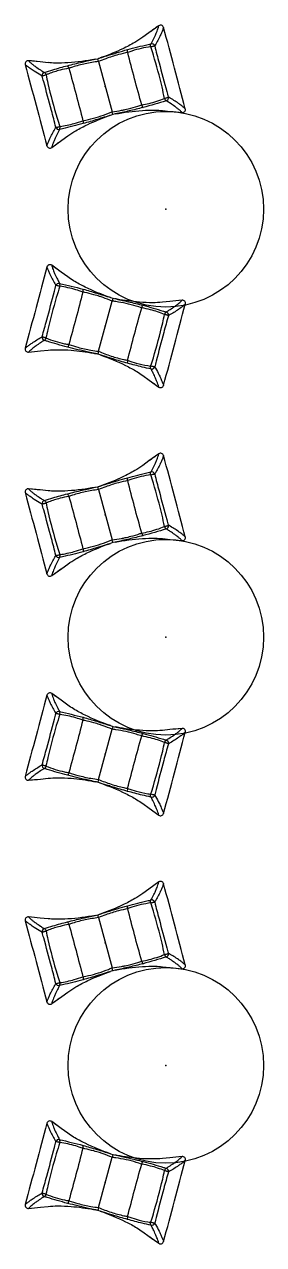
# Model space of a CAD drawing. Header units: inches. Extents: x -2 to 764, y -6 to 562.
# Drawn here: x 551.3 to 588, y 362.2 to 549.3 of the extents above; entities that cross this region are included whole.
import ezdxf

# ---------------------------------------------------------------- set-up
doc = ezdxf.new("R2010")
doc.units = ezdxf.units.IN
doc.header["$MEASUREMENT"] = 0
doc.layers.get('0').update_dxf_attribs({"true_color": 0xffffff})
doc.layers.add('SEAT', color=5, linetype='Continuous')
doc.layers.add('TABLE', color=6, linetype='Continuous')

# ---------------------------------------------------------------- blocks, each defined once
blk = doc.blocks.new('ONOPHN100_0P')
at = {"layer": 'SEAT'}
for p, q in [((-6.89, 10.35), (-6.89, 10.35)), ((-6.89, 10.35), (-6.23, 8.6)), ((-6.45, 10.99), (-6.45, 10.99)), ((6.25, 8.66), (6.89, 10.35)), ((6.45, 10.99), (6.45, 10.99)), ((6.89, 10.35), (6.89, 10.35)), ((-6.23, 8.6), (-5.81, 7.52)), ((5.81, 7.51), (6.25, 8.66)), ((-4.16, 4.68), (-4.16, 4.68)), ((4.16, 4.68), (4.16, 4.68)), ((-3.99, 0), (3.99, 0)), ((-4.16, -4.67), (-4.16, -4.67)), ((-6.25, -8.66), (-6.89, -10.35)), ((-5.81, -7.52), (-6.25, -8.66)), ((6.22, -8.59), (5.81, -7.51)), ((6.89, -10.35), (6.22, -8.59)), ((-6.89, -10.35), (-6.89, -10.35)), ((-6.45, -10.99), (-6.45, -10.99)), ((6.45, -10.99), (6.45, -10.99)), ((6.89, -10.35), (6.89, -10.35))]:
    blk.add_line(p, q, dxfattribs=at)
for points in [[(-6.89, 10.35, 0.000576), (-6.23, 8.6)], [(-4.52, 8.47, 0.009117), (-4.88, 8.8, 0.011753), (-5.54, 9.39, 0.010534), (-5.99, 9.75, 0.024491), (-6.66, 10.22, 0.01259), (-6.89, 10.35)], [(6.45, 10.99, 0.001084), (-6.45, 10.99)], [(-6.45, 10.99, -0.01081), (-6.22, 10.83, -0.012963), (-5.83, 10.54, -0.010028), (-5.4, 10.19, -0.010192), (-4.76, 9.62, -0.007945), (-4.15, 9.03, -0.002336), (-4.06, 8.94)], [(6.45, 10.99, 0.010899), (6.22, 10.83, 0.013073), (5.83, 10.54, 0.010115), (5.4, 10.19, 0.010281), (4.76, 9.62, 0.008001), (4.15, 9.03, 0.002339), (4.06, 8.94)], [(6.89, 10.35, 0.022006), (6.47, 10.1, 0.011915), (6.14, 9.86, 0.01174), (5.7, 9.52, 0.012451), (5.05, 8.96, 0.007712), (4.61, 8.56, 0.002494), (4.52, 8.47)], [(6.25, 8.66, 0.000538), (6.89, 10.35)], [(-5.82, 7.52, -0.024105), (-5.37, 6.12, -0.022092), (-4.91, 4.1, -0.025224), (-4.47, 0.67, -0.002359), (-4.45, 0.38)], [(-4.6, 4.77, -0.010426), (-4.54, 8.01, -0.001684), (-4.52, 8.47)], [(-4.1, 8.32, 0.043842), (-4.21, 5.36, 0.008582), (-4.16, 4.68)], [(4.1, 8.32, 0.004912), (2.31, 8.4, 0.015341), (-2.76, 8.38, 0.003303), (-4.1, 8.32)], [(-4.06, 8.94, 0.002567), (-1.39, 8.92, 0.002081), (3.17, 8.93, 0.000903), (4.06, 8.94)], [(4.16, 4.68, 0.014406), (4.23, 5.82, 0.037374), (4.1, 8.32)], [(4.45, 0.38, -0.031224), (5, 4.55, -0.023274), (5.47, 6.5, -0.017853), (5.81, 7.51)], [(4.52, 8.47, -0.012362), (4.6, 4.77)], [(-4.45, 0.38, -0.003378), (-4.51, 1.48, -0.007378), (-4.6, 4.77)], [(-4.52, 4.72, -0.014937), (-4.6, 4.77)], [(-4.16, 4.68, -0.021227), (-4.33, 4.68, -0.016305), (-4.42, 4.69, -0.01729), (-4.48, 4.71, -0.016869)], [(-4.16, 4.68, 0.013087), (-4.21, 3.22, 0.025229), (-4.12, 1.17, 0.011194), (-3.99, 0)], [(4.16, 4.68, -0.006413), (-4.16, 4.68)], [(3.99, 0, 0.013875), (4.15, 1.46, 0.007933), (4.19, 2.05, 0.011518), (4.21, 2.93, 0.014092), (4.18, 4.39, 0.002459), (4.16, 4.68)], [(4.16, 4.68, 0.021212), (4.33, 4.68, 0.016294), (4.42, 4.69, 0.01686), (4.52, 4.72, 0.014931)], [(4.6, 4.77, -0.001497), (4.58, 3.67, -0.002689), (4.55, 2.58, -0.002373), (4.51, 1.48, -0.002861), (4.45, 0.38)], [(4.59, 4.75, 0.059376), (4.6, 4.77)], [(-4.43, 0, -0.000671), (-4.44, 0.19, -0.000373), (-4.45, 0.38)], [(-3.99, 0, 0.000527), (-4.43, 0)], [(-3.99, 0, 0.022147), (-4.19, -2.05, 0.023452), (-4.19, -4.09, 0.004957), (-4.16, -4.67)], [(4.43, 0, 0.000592), (3.99, 0)], [(4.16, -4.67, 0.007791), (4.2, -3.8, 0.037085), (4.06, -0.58, 0.005578), (3.99, 0)], [(4.43, 0, -0.002289), (4.49, -1.06, -0.002756), (4.52, -1.7)], [(-4.45, -0.38, -0.031577), (-5.01, -4.58, -0.022936), (-5.47, -6.5, -0.017841), (-5.82, -7.51)], [(-4.6, -4.77, -0.004951), (-4.55, -2.45, -0.001476), (-4.52, -1.68)], [(5.81, -7.51, -0.024121), (5.37, -6.12, -0.022136), (4.91, -4.1, -0.025169), (4.47, -0.67, -0.002353), (4.45, -0.38)], [(4.52, -1.7, -0.001424), (4.55, -2.47, -0.002832), (4.58, -3.62, -0.002607), (4.6, -4.77)], [(-4.6, -4.75, 0.083096), (-4.6, -4.77)], [(-4.52, -8.47, -0.005141), (-4.58, -7.09, -0.007488), (-4.6, -4.77)], [(-4.16, -4.67, 0.020908), (-4.33, -4.68, 0.017056), (-4.48, -4.7, 0.016657), (-4.52, -4.72, 0.022902)], [(-4.16, -4.67, 0.016367), (-4.23, -6.05, 0.028485), (-4.15, -7.87, 0.005754), (-4.1, -8.31)], [(-4.16, -4.67, -0.006412), (4.16, -4.67)], [(4.1, -8.31, 0.015626), (4.2, -7.19, 0.018088), (4.23, -6.05, 0.016808), (4.16, -4.67)], [(4.16, -4.67, -0.020914), (4.33, -4.68, -0.017061), (4.48, -4.7, -0.016662), (4.52, -4.72, -0.083102), (4.6, -4.77)], [(4.16, -4.67, -0.002478), (4.16, -4.67)], [(4.6, -4.77, -0.010495), (4.54, -8.01, -0.001742), (4.52, -8.47)], [(-6.89, -10.35, 0.021853), (-6.47, -10.1, 0.01183), (-6.14, -9.86, 0.011656), (-5.7, -9.52, 0.012363), (-5.05, -8.96, 0.007668), (-4.61, -8.56, 0.00249), (-4.52, -8.47)], [(-6.25, -8.66, 0.000539), (-6.89, -10.35)], [(-4.06, -8.94, -0.004648), (-4.24, -9.12, -0.010762), (-5.09, -9.92, -0.011717), (-5.69, -10.43, -0.011331), (-6.09, -10.74, -0.014221), (-6.45, -10.99)], [(-4.1, -8.31, 0.003314), (-2.76, -8.38, 0.016843), (2.76, -8.38, 0.003295), (4.1, -8.31)], [(4.06, -8.94, 0.002577), (1.39, -8.92, 0.002005), (-3.17, -8.93, 0.00091), (-4.06, -8.94)], [(6.45, -10.99, -0.010899), (6.22, -10.83, -0.013072), (5.83, -10.54, -0.010114), (5.4, -10.19, -0.010281), (4.76, -9.62, -0.007999), (4.15, -9.03, -0.002339), (4.06, -8.94)], [(4.52, -8.47, 0.009134), (4.88, -8.8, 0.011835), (5.54, -9.39, 0.010609), (5.99, -9.75, 0.024665), (6.66, -10.22, 0.012676), (6.89, -10.35)], [(6.89, -10.35, 0.000575), (6.22, -8.59)], [(-6.45, -10.99, 0.001093), (6.45, -10.99)]]:
    blk.add_lwpolyline(points, format="xyb", dxfattribs=at)
at = {"layer": 'SEAT', "flags": 128}
for points in [[(-4.1, 8.32), (-4.18, 8.32), (-4.25, 8.34), (-4.32, 8.35), (-4.38, 8.37), (-4.44, 8.39), (-4.48, 8.42), (-4.51, 8.44), (-4.52, 8.47)], [(-4.1, 8.32), (-4.1, 8.4), (-4.1, 8.48), (-4.1, 8.56), (-4.1, 8.64), (-4.09, 8.72), (-4.09, 8.78), (-4.08, 8.84), (-4.08, 8.89), (-4.07, 8.92), (-4.06, 8.94)], [(4.1, 8.32), (4.1, 8.4), (4.1, 8.48), (4.1, 8.56), (4.1, 8.64), (4.09, 8.72), (4.09, 8.78), (4.08, 8.84), (4.08, 8.89), (4.07, 8.92), (4.06, 8.94)], [(4.1, 8.32), (4.18, 8.32), (4.25, 8.34), (4.32, 8.35), (4.38, 8.37), (4.44, 8.39), (4.48, 8.42), (4.51, 8.44), (4.52, 8.47)], [(-4.52, -1.68), (-4.5, -1.39), (-4.46, -0.4), (-4.43, 0), (-4.43, 0)], [(4.45, 0.38), (4.43, 0), (4.43, 0)], [(-4.52, -8.47), (-4.51, -8.44), (-4.48, -8.42), (-4.44, -8.39), (-4.38, -8.37), (-4.32, -8.35), (-4.25, -8.33), (-4.18, -8.32), (-4.1, -8.31)], [(-4.06, -8.94), (-4.07, -8.92), (-4.08, -8.89), (-4.08, -8.84), (-4.09, -8.78), (-4.09, -8.71), (-4.1, -8.64), (-4.1, -8.56), (-4.1, -8.48), (-4.1, -8.39), (-4.1, -8.31)], [(4.06, -8.94), (4.07, -8.92), (4.08, -8.89), (4.08, -8.84), (4.09, -8.78), (4.09, -8.71), (4.1, -8.64), (4.1, -8.56), (4.1, -8.48), (4.1, -8.39), (4.1, -8.31)], [(4.52, -8.47), (4.51, -8.44), (4.48, -8.42), (4.44, -8.39), (4.38, -8.37), (4.32, -8.35), (4.25, -8.33), (4.18, -8.32), (4.1, -8.31)]]:
    blk.add_lwpolyline(points, dxfattribs=at)
at = {"layer": 'SEAT'}
for centre, radius, start, end in [((-6.45, 10.52), 0.472, 90.1224, 200.7946), ((6.45, 10.52), 0.472, 339.2054, 89.8776), ((-4.04, 8.46), 0.48, 91.7529, 178.9441), ((4.04, 8.46), 0.48, 1.0544, 88.2504), ((-4.04, -8.46), 0.48, 181.0524, 268.2493), ((4.04, -8.46), 0.48, 271.7525, 358.9441), ((-6.45, -10.52), 0.472, 159.2054, 269.8776), ((6.45, -10.52), 0.474, 270.5968, 20.3402)]:
    blk.add_arc(centre, radius, start, end, dxfattribs=at)
blk.add_point((0, 0), dxfattribs=at)
blk = doc.blocks.new('LET107CLNG_0P')
at = {"layer": 'TABLE'}
blk.add_circle((0, 0), 15, dxfattribs=at)
blk.add_point((0, 0), dxfattribs=at)

msp = doc.modelspace()

# ---------------------------------------------------------------- block references
for p, rotation in [((563.75, 539.75), 285), ((563.75, 503.01), 75.00000000000001), ((563.75, 474.1), 285), ((563.75, 437.36), 75.00000000000001), ((563.75, 408.46), 285), ((563.75, 371.71), 75.00000000000001)]:
    msp.add_blockref('ONOPHN100_0P', p, dxfattribs=dict(rotation=rotation))
for p in [(573.05, 520.95), (573.05, 455.31), (573.05, 389.66)]:
    msp.add_blockref('LET107CLNG_0P', p)

doc.saveas('drawing.dxf')
